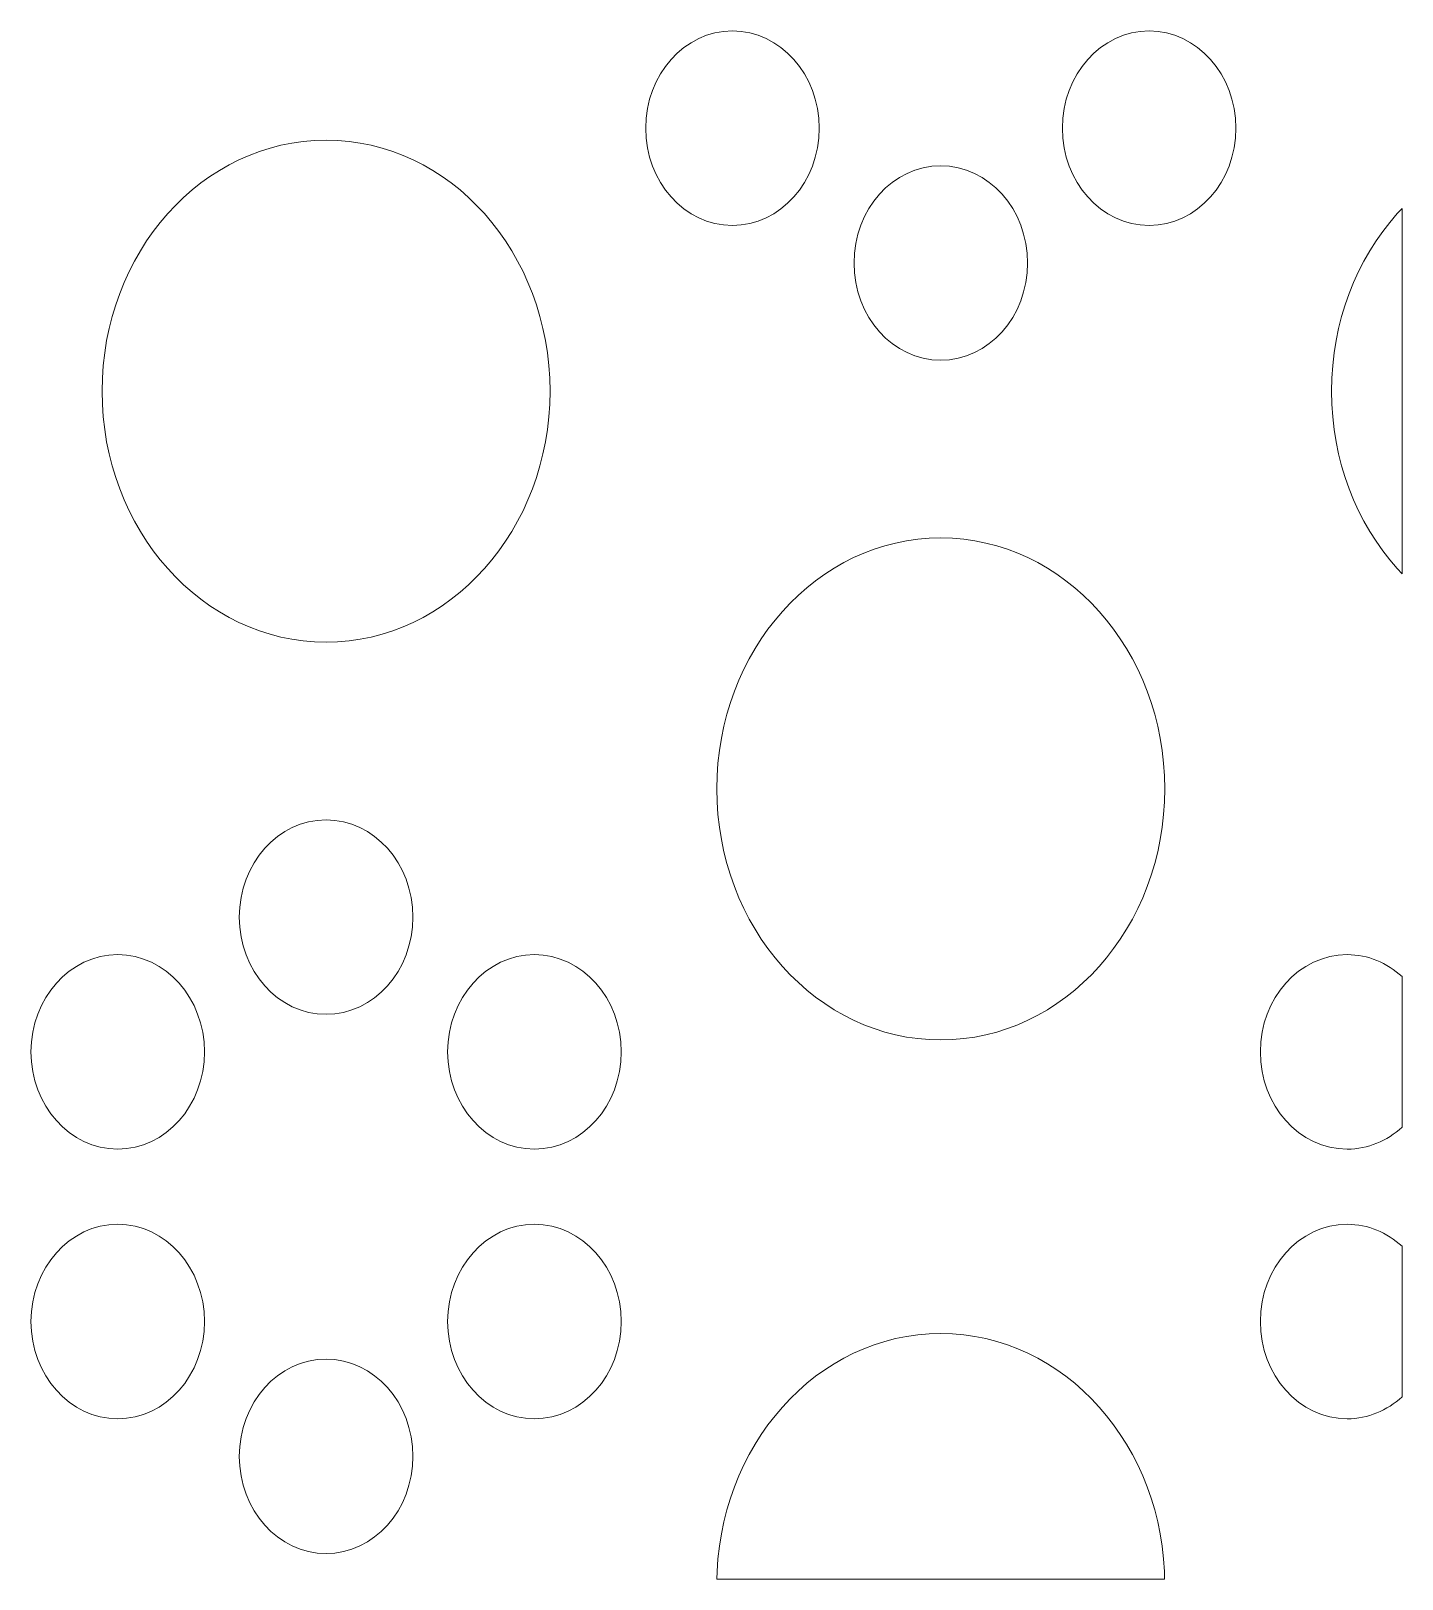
# Model space of a CAD drawing. Header units: millimetres. Extents: x -1200 to 1200, y -590 to 590.
# Drawn here: x 689 to 1200, y -590 to -13 of the extents above; entities that cross this region are included whole.
import ezdxf

# ---------------------------------------------------------------- set-up
doc = ezdxf.new("R2010")
doc.units = ezdxf.units.MM
doc.header["$MEASUREMENT"] = 0
doc.layers.add('Layer 1', color=7, linetype='Continuous')

msp = doc.modelspace()

# ---------------------------------------------------------------- linework, layer by layer
at = {"layer": 'Layer 1', "color": 250, "lineweight": 9}
for points, knots in [([(918.2542, -49.5683), (918.2542, -29.5603), (932.7232, -13.3452), (950.5628, -13.3452), (968.4068, -13.3452), (982.8758, -29.5603), (982.8758, -49.5683), (982.8758, -69.5668), (968.4068, -85.7819), (950.5628, -85.7819), (932.7232, -85.7819), (918.2542, -69.5668), (918.2542, -49.5683)], [0, 0, 0, 0, 0.25, 0.25, 0.25, 0.5, 0.5, 0.5, 0.75, 0.75, 0.75, 1, 1, 1, 1]), ([(1073.4508, -49.5683), (1073.4508, -29.5603), (1087.9155, -13.3452), (1105.7595, -13.3452), (1123.6035, -13.3452), (1138.0724, -29.5603), (1138.0724, -49.5683), (1138.0724, -69.5668), (1123.6035, -85.7819), (1105.7595, -85.7819), (1087.9155, -85.7819), (1073.4508, -69.5668), (1073.4508, -49.5683)], [0, 0, 0, 0, 0.25, 0.25, 0.25, 0.5, 0.5, 0.5, 0.75, 0.75, 0.75, 1, 1, 1, 1]), ([(715.795, -147.5223), (715.795, -147.5223), (715.9024, -142.7006), (715.9024, -142.7006), (715.9024, -142.7006), (716.2282, -137.9461), (716.2282, -137.9461), (716.2282, -137.9461), (716.7601, -133.2638), (716.7601, -133.2638), (716.7601, -133.2638), (717.4933, -128.6632), (717.4933, -128.6632), (717.4933, -128.6632), (718.424, -124.1443), (718.424, -124.1443), (718.424, -124.1443), (719.5432, -119.712), (719.5432, -119.712), (719.5432, -119.712), (720.8555, -115.3709), (720.8555, -115.3709), (720.8555, -115.3709), (722.3435, -111.1309), (722.3435, -111.1309), (722.3435, -111.1309), (724.016, -106.9918), (724.016, -106.9918), (724.016, -106.9918), (725.8601, -102.9633), (725.8601, -102.9633), (725.8601, -102.9633), (727.8627, -99.0453), (727.8627, -99.0453), (727.8627, -99.0453), (730.0411, -95.2523), (730.0411, -95.2523), (730.0411, -95.2523), (732.3655, -91.5843), (732.3655, -91.5843), (732.3655, -91.5843), (734.8442, -88.0509), (734.8442, -88.0509), (734.8442, -88.0509), (737.4687, -84.6522), (737.4687, -84.6522), (737.4687, -84.6522), (740.2304, -81.4024), (740.2304, -81.4024), (740.2304, -81.4024), (743.1294, -78.3017), (743.1294, -78.3017), (743.1294, -78.3017), (746.157, -75.3596), (746.157, -75.3596), (746.157, -75.3596), (749.3132, -72.5858), (749.3132, -72.5858), (749.3132, -72.5858), (752.5894, -69.9754), (752.5894, -69.9754), (752.5894, -69.9754), (755.9688, -67.5429), (755.9688, -67.5429), (755.9688, -67.5429), (759.4638, -65.2931), (759.4638, -65.2931), (759.4638, -65.2931), (763.0617, -63.2308), (763.0617, -63.2308), (763.0617, -63.2308), (766.7541, -61.3559), (766.7541, -61.3559), (766.7541, -61.3559), (770.5322, -59.683), (770.5322, -59.683), (770.5322, -59.683), (774.4088, -58.2119), (774.4088, -58.2119), (774.4088, -58.2119), (778.3584, -56.9572), (778.3584, -56.9572), (778.3584, -56.9572), (782.3895, -55.9092), (782.3895, -55.9092), (782.3895, -55.9092), (786.4977, -55.0872), (786.4977, -55.0872), (786.4977, -55.0872), (790.6703, -54.491), (790.6703, -54.491), (790.6703, -54.491), (794.9073, -54.1353), (794.9073, -54.1353), (794.9073, -54.1353), (799.2086, -54.0151), (799.2086, -54.0151), (799.2086, -54.0151), (803.5141, -54.1353), (803.5141, -54.1353), (803.5141, -54.1353), (807.7553, -54.491), (807.7553, -54.491), (807.7553, -54.491), (811.9279, -55.0872), (811.9279, -55.0872), (811.9279, -55.0872), (816.0361, -55.9092), (816.0361, -55.9092), (816.0361, -55.9092), (820.0673, -56.9572), (820.0673, -56.9572), (820.0673, -56.9572), (824.0211, -58.2119), (824.0211, -58.2119), (824.0211, -58.2119), (827.8936, -59.683), (827.8936, -59.683), (827.8936, -59.683), (831.6717, -61.3559), (831.6717, -61.3559), (831.6717, -61.3559), (835.3638, -63.2308), (835.3638, -63.2308), (835.3638, -63.2308), (838.9619, -65.2931), (838.9619, -65.2931), (838.9619, -65.2931), (842.4527, -67.5429), (842.4527, -67.5429), (842.4527, -67.5429), (845.8406, -69.9754), (845.8406, -69.9754), (845.8406, -69.9754), (849.1124, -72.5858), (849.1124, -72.5858), (849.1124, -72.5858), (852.2687, -75.3596), (852.2687, -75.3596), (852.2687, -75.3596), (855.2964, -78.3017), (855.2964, -78.3017), (855.2964, -78.3017), (858.1954, -81.4024), (858.1954, -81.4024), (858.1954, -81.4024), (860.9571, -84.657), (860.9571, -84.657), (860.9571, -84.657), (863.5857, -88.0509), (863.5857, -88.0509), (863.5857, -88.0509), (866.0644, -91.5843), (866.0644, -91.5843), (866.0644, -91.5843), (868.3846, -95.2523), (868.3846, -95.2523), (868.3846, -95.2523), (870.5587, -99.0453), (870.5587, -99.0453), (870.5587, -99.0453), (872.5698, -102.9633), (872.5698, -102.9633), (872.5698, -102.9633), (874.4098, -106.9918), (874.4098, -106.9918), (874.4098, -106.9918), (876.0736, -111.1309), (876.0736, -111.1309), (876.0736, -111.1309), (877.5702, -115.3709), (877.5702, -115.3709), (877.5702, -115.3709), (878.8824, -119.712), (878.8824, -119.712), (878.8824, -119.712), (880.0018, -124.1395), (880.0018, -124.1395), (880.0018, -124.1395), (880.9323, -128.6632), (880.9323, -128.6632), (880.9323, -128.6632), (881.6657, -133.2638), (881.6657, -133.2638), (881.6657, -133.2638), (882.1973, -137.9461), (882.1973, -137.9461), (882.1973, -137.9461), (882.5233, -142.7006), (882.5233, -142.7006), (882.5233, -142.7006), (882.6262, -147.5223), (882.6262, -147.5223), (882.6262, -147.5223), (882.5233, -152.344), (882.5233, -152.344), (882.5233, -152.344), (882.1973, -157.0985), (882.1973, -157.0985), (882.1973, -157.0985), (881.6657, -161.776), (881.6657, -161.776), (881.6657, -161.776), (880.9323, -166.3814), (880.9323, -166.3814), (880.9323, -166.3814), (880.0018, -170.9003), (880.0018, -170.9003), (880.0018, -170.9003), (878.8824, -175.3279), (878.8824, -175.3279), (878.8824, -175.3279), (877.5702, -179.6689), (877.5702, -179.6689), (877.5702, -179.6689), (876.0736, -183.9137), (876.0736, -183.9137), (876.0736, -183.9137), (874.4098, -188.048), (874.4098, -188.048), (874.4098, -188.048), (872.5698, -192.0765), (872.5698, -192.0765), (872.5698, -192.0765), (870.5587, -195.9945), (870.5587, -195.9945), (870.5587, -195.9945), (868.3846, -199.7875), (868.3846, -199.7875), (868.3846, -199.7875), (866.0644, -203.4555), (866.0644, -203.4555), (866.0644, -203.4555), (863.5857, -206.9937), (863.5857, -206.9937), (863.5857, -206.9937), (860.9571, -210.3877), (860.9571, -210.3877), (860.9571, -210.3877), (858.1954, -213.6374), (858.1954, -213.6374), (858.1954, -213.6374), (855.2964, -216.7429), (855.2964, -216.7429), (855.2964, -216.7429), (852.2687, -219.6801), (852.2687, -219.6801), (852.2687, -219.6801), (849.1124, -222.4588), (849.1124, -222.4588), (849.1124, -222.4588), (845.8406, -225.0692), (845.8406, -225.0692), (845.8406, -225.0692), (842.4527, -227.5017), (842.4527, -227.5017), (842.4527, -227.5017), (838.9662, -229.7515), (838.9662, -229.7515), (838.9662, -229.7515), (835.3638, -231.8138), (835.3638, -231.8138), (835.3638, -231.8138), (831.6717, -233.6887), (831.6717, -233.6887), (831.6717, -233.6887), (827.8936, -235.3616), (827.8936, -235.3616), (827.8936, -235.3616), (824.0211, -236.8279), (824.0211, -236.8279), (824.0211, -236.8279), (820.0673, -238.0874), (820.0673, -238.0874), (820.0673, -238.0874), (816.0361, -239.1306), (816.0361, -239.1306), (816.0361, -239.1306), (811.9279, -239.9479), (811.9279, -239.9479), (811.9279, -239.9479), (807.7553, -240.5439), (807.7553, -240.5439), (807.7553, -240.5439), (803.5141, -240.9093), (803.5141, -240.9093), (803.5141, -240.9093), (799.2086, -241.0295), (799.2086, -241.0295), (799.2086, -241.0295), (794.9073, -240.9093), (794.9073, -240.9093), (794.9073, -240.9093), (790.6703, -240.5439), (790.6703, -240.5439), (790.6703, -240.5439), (786.4977, -239.9479), (786.4977, -239.9479), (786.4977, -239.9479), (782.3895, -239.1306), (782.3895, -239.1306), (782.3895, -239.1306), (778.3584, -238.0874), (778.3584, -238.0874), (778.3584, -238.0874), (774.4088, -236.8279), (774.4088, -236.8279), (774.4088, -236.8279), (770.5322, -235.3616), (770.5322, -235.3616), (770.5322, -235.3616), (766.7541, -233.6887), (766.7541, -233.6887), (766.7541, -233.6887), (763.0617, -231.8138), (763.0617, -231.8138), (763.0617, -231.8138), (759.4638, -229.7515), (759.4638, -229.7515), (759.4638, -229.7515), (755.9688, -227.5017), (755.9688, -227.5017), (755.9688, -227.5017), (752.5894, -225.0692), (752.5894, -225.0692), (752.5894, -225.0692), (749.3132, -222.4588), (749.3132, -222.4588), (749.3132, -222.4588), (746.157, -219.6801), (746.157, -219.6801), (746.157, -219.6801), (743.1294, -216.7429), (743.1294, -216.7429), (743.1294, -216.7429), (740.2304, -213.6374), (740.2304, -213.6374), (740.2304, -213.6374), (737.4687, -210.3877), (737.4687, -210.3877), (737.4687, -210.3877), (734.8442, -206.9937), (734.8442, -206.9937), (734.8442, -206.9937), (732.3655, -203.4555), (732.3655, -203.4555), (732.3655, -203.4555), (730.0411, -199.7875), (730.0411, -199.7875), (730.0411, -199.7875), (727.8627, -195.9945), (727.8627, -195.9945), (727.8627, -195.9945), (725.8601, -192.0765), (725.8601, -192.0765), (725.8601, -192.0765), (724.016, -188.048), (724.016, -188.048), (724.016, -188.048), (722.3435, -183.9137), (722.3435, -183.9137), (722.3435, -183.9137), (720.8555, -179.6689), (720.8555, -179.6689), (720.8555, -179.6689), (719.5432, -175.3279), (719.5432, -175.3279), (719.5432, -175.3279), (718.424, -170.9003), (718.424, -170.9003), (718.424, -170.9003), (717.4933, -166.3766), (717.4933, -166.3766), (717.4933, -166.3766), (716.7601, -161.776), (716.7601, -161.776), (716.7601, -161.776), (716.2282, -157.0985), (716.2282, -157.0985), (716.2282, -157.0985), (715.9024, -152.344), (715.9024, -152.344), (715.9024, -152.344), (715.795, -147.5223), (715.795, -147.5223)], [0, 0, 0, 0, 0.0078125, 0.0078125, 0.0078125, 0.015625, 0.015625, 0.015625, 0.0234375, 0.0234375, 0.0234375, 0.03125, 0.03125, 0.03125, 0.0390625, 0.0390625, 0.0390625, 0.046875, 0.046875, 0.046875, 0.0546875, 0.0546875, 0.0546875, 0.0625, 0.0625, 0.0625, 0.0703125, 0.0703125, 0.0703125, 0.078125, 0.078125, 0.078125, 0.0859375, 0.0859375, 0.0859375, 0.09375, 0.09375, 0.09375, 0.1015625, 0.1015625, 0.1015625, 0.109375, 0.109375, 0.109375, 0.1171875, 0.1171875, 0.1171875, 0.125, 0.125, 0.125, 0.1328125, 0.1328125, 0.1328125, 0.140625, 0.140625, 0.140625, 0.1484375, 0.1484375, 0.1484375, 0.15625, 0.15625, 0.15625, 0.1640625, 0.1640625, 0.1640625, 0.171875, 0.171875, 0.171875, 0.1796875, 0.1796875, 0.1796875, 0.1875, 0.1875, 0.1875, 0.1953125, 0.1953125, 0.1953125, 0.203125, 0.203125, 0.203125, 0.2109375, 0.2109375, 0.2109375, 0.21875, 0.21875, 0.21875, 0.2265625, 0.2265625, 0.2265625, 0.234375, 0.234375, 0.234375, 0.2421875, 0.2421875, 0.2421875, 0.25, 0.25, 0.25, 0.2578125, 0.2578125, 0.2578125, 0.265625, 0.265625, 0.265625, 0.2734375, 0.2734375, 0.2734375, 0.28125, 0.28125, 0.28125, 0.2890625, 0.2890625, 0.2890625, 0.296875, 0.296875, 0.296875, 0.3046875, 0.3046875, 0.3046875, 0.3125, 0.3125, 0.3125, 0.3203125, 0.3203125, 0.3203125, 0.328125, 0.328125, 0.328125, 0.3359375, 0.3359375, 0.3359375, 0.34375, 0.34375, 0.34375, 0.3515625, 0.3515625, 0.3515625, 0.359375, 0.359375, 0.359375, 0.3671875, 0.3671875, 0.3671875, 0.375, 0.375, 0.375, 0.3828125, 0.3828125, 0.3828125, 0.390625, 0.390625, 0.390625, 0.3984375, 0.3984375, 0.3984375, 0.40625, 0.40625, 0.40625, 0.4140625, 0.4140625, 0.4140625, 0.421875, 0.421875, 0.421875, 0.4296875, 0.4296875, 0.4296875, 0.4375, 0.4375, 0.4375, 0.4453125, 0.4453125, 0.4453125, 0.453125, 0.453125, 0.453125, 0.4609375, 0.4609375, 0.4609375, 0.46875, 0.46875, 0.46875, 0.4765625, 0.4765625, 0.4765625, 0.484375, 0.484375, 0.484375, 0.4921875, 0.4921875, 0.4921875, 0.5, 0.5, 0.5, 0.5078125, 0.5078125, 0.5078125, 0.515625, 0.515625, 0.515625, 0.5234375, 0.5234375, 0.5234375, 0.53125, 0.53125, 0.53125, 0.5390625, 0.5390625, 0.5390625, 0.546875, 0.546875, 0.546875, 0.5546875, 0.5546875, 0.5546875, 0.5625, 0.5625, 0.5625, 0.5703125, 0.5703125, 0.5703125, 0.578125, 0.578125, 0.578125, 0.5859375, 0.5859375, 0.5859375, 0.59375, 0.59375, 0.59375, 0.6015625, 0.6015625, 0.6015625, 0.609375, 0.609375, 0.609375, 0.6171875, 0.6171875, 0.6171875, 0.625, 0.625, 0.625, 0.6328125, 0.6328125, 0.6328125, 0.640625, 0.640625, 0.640625, 0.6484375, 0.6484375, 0.6484375, 0.65625, 0.65625, 0.65625, 0.6640625, 0.6640625, 0.6640625, 0.671875, 0.671875, 0.671875, 0.6796875, 0.6796875, 0.6796875, 0.6875, 0.6875, 0.6875, 0.6953125, 0.6953125, 0.6953125, 0.703125, 0.703125, 0.703125, 0.7109375, 0.7109375, 0.7109375, 0.71875, 0.71875, 0.71875, 0.7265625, 0.7265625, 0.7265625, 0.734375, 0.734375, 0.734375, 0.7421875, 0.7421875, 0.7421875, 0.75, 0.75, 0.75, 0.7578125, 0.7578125, 0.7578125, 0.765625, 0.765625, 0.765625, 0.7734375, 0.7734375, 0.7734375, 0.78125, 0.78125, 0.78125, 0.7890625, 0.7890625, 0.7890625, 0.796875, 0.796875, 0.796875, 0.8046875, 0.8046875, 0.8046875, 0.8125, 0.8125, 0.8125, 0.8203125, 0.8203125, 0.8203125, 0.828125, 0.828125, 0.828125, 0.8359375, 0.8359375, 0.8359375, 0.84375, 0.84375, 0.84375, 0.8515625, 0.8515625, 0.8515625, 0.859375, 0.859375, 0.859375, 0.8671875, 0.8671875, 0.8671875, 0.875, 0.875, 0.875, 0.8828125, 0.8828125, 0.8828125, 0.890625, 0.890625, 0.890625, 0.8984375, 0.8984375, 0.8984375, 0.90625, 0.90625, 0.90625, 0.9140625, 0.9140625, 0.9140625, 0.921875, 0.921875, 0.921875, 0.9296875, 0.9296875, 0.9296875, 0.9375, 0.9375, 0.9375, 0.9453125, 0.9453125, 0.9453125, 0.953125, 0.953125, 0.953125, 0.9609375, 0.9609375, 0.9609375, 0.96875, 0.96875, 0.96875, 0.9765625, 0.9765625, 0.9765625, 0.984375, 0.984375, 0.984375, 0.9921875, 0.9921875, 0.9921875, 1, 1, 1, 1]), ([(995.8483, -99.7856), (995.8483, -79.7824), (1010.3215, -63.5625), (1028.1611, -63.5625), (1046.0051, -63.5625), (1060.4741, -79.7824), (1060.4741, -99.7856), (1060.4741, -119.7889), (1046.0051, -136.0088), (1028.1611, -136.0088), (1010.3215, -136.0088), (995.8483, -119.7889), (995.8483, -99.7856)], [0, 0, 0, 0, 0.25, 0.25, 0.25, 0.5, 0.5, 0.5, 0.75, 0.75, 0.75, 1, 1, 1, 1]), ([(1199.95, -215.5857), (1199.95, -215.5857), (1198.1313, -213.6374), (1198.1313, -213.6374), (1198.1313, -213.6374), (1195.3653, -210.3877), (1195.3653, -210.3877), (1195.3653, -210.3877), (1192.7408, -206.9937), (1192.7408, -206.9937), (1192.7408, -206.9937), (1190.2665, -203.4555), (1190.2665, -203.4555), (1190.2665, -203.4555), (1187.9421, -199.7875), (1187.9421, -199.7875), (1187.9421, -199.7875), (1185.7679, -195.9945), (1185.7679, -195.9945), (1185.7679, -195.9945), (1183.7566, -192.0765), (1183.7566, -192.0765), (1183.7566, -192.0765), (1181.917, -188.048), (1181.917, -188.048), (1181.917, -188.048), (1180.2488, -183.9137), (1180.2488, -183.9137), (1180.2488, -183.9137), (1178.7565, -179.6689), (1178.7565, -179.6689), (1178.7565, -179.6689), (1177.4442, -175.3279), (1177.4442, -175.3279), (1177.4442, -175.3279), (1176.3249, -170.9003), (1176.3249, -170.9003), (1176.3249, -170.9003), (1175.39, -166.3766), (1175.39, -166.3766), (1175.39, -166.3766), (1174.6525, -161.776), (1174.6525, -161.776), (1174.6525, -161.776), (1174.1293, -157.0985), (1174.1293, -157.0985), (1174.1293, -157.0985), (1173.8033, -152.344), (1173.8033, -152.344), (1173.8033, -152.344), (1173.6961, -147.5223), (1173.6961, -147.5223), (1173.6961, -147.5223), (1173.8033, -142.7006), (1173.8033, -142.7006), (1173.8033, -142.7006), (1174.1293, -137.9461), (1174.1293, -137.9461), (1174.1293, -137.9461), (1174.6525, -133.2638), (1174.6525, -133.2638), (1174.6525, -133.2638), (1175.39, -128.6632), (1175.39, -128.6632), (1175.39, -128.6632), (1176.3249, -124.1443), (1176.3249, -124.1443), (1176.3249, -124.1443), (1177.4442, -119.712), (1177.4442, -119.712), (1177.4442, -119.712), (1178.7565, -115.3709), (1178.7565, -115.3709), (1178.7565, -115.3709), (1180.2488, -111.1309), (1180.2488, -111.1309), (1180.2488, -111.1309), (1181.917, -106.9918), (1181.917, -106.9918), (1181.917, -106.9918), (1183.7566, -102.9633), (1183.7566, -102.9633), (1183.7566, -102.9633), (1185.7679, -99.0453), (1185.7679, -99.0453), (1185.7679, -99.0453), (1187.9421, -95.2523), (1187.9421, -95.2523), (1187.9421, -95.2523), (1190.2665, -91.5843), (1190.2665, -91.5843), (1190.2665, -91.5843), (1192.7408, -88.0509), (1192.7408, -88.0509), (1192.7408, -88.0509), (1195.3653, -84.6522), (1195.3653, -84.6522), (1195.3653, -84.6522), (1198.1313, -81.4024), (1198.1313, -81.4024), (1198.1313, -81.4024), (1199.95, -79.4571), (1199.95, -79.4571), (1199.95, -79.4571), (1199.95, -215.5857), (1199.95, -215.5857)], [0, 0, 0, 0, 0.02857143, 0.02857143, 0.02857143, 0.05714286, 0.05714286, 0.05714286, 0.08571429, 0.08571429, 0.08571429, 0.11428571, 0.11428571, 0.11428571, 0.14285714, 0.14285714, 0.14285714, 0.17142857, 0.17142857, 0.17142857, 0.2, 0.2, 0.2, 0.22857143, 0.22857143, 0.22857143, 0.25714286, 0.25714286, 0.25714286, 0.28571429, 0.28571429, 0.28571429, 0.31428571, 0.31428571, 0.31428571, 0.34285714, 0.34285714, 0.34285714, 0.37142857, 0.37142857, 0.37142857, 0.4, 0.4, 0.4, 0.42857143, 0.42857143, 0.42857143, 0.45714286, 0.45714286, 0.45714286, 0.48571429, 0.48571429, 0.48571429, 0.51428571, 0.51428571, 0.51428571, 0.54285714, 0.54285714, 0.54285714, 0.57142857, 0.57142857, 0.57142857, 0.6, 0.6, 0.6, 0.62857143, 0.62857143, 0.62857143, 0.65714286, 0.65714286, 0.65714286, 0.68571429, 0.68571429, 0.68571429, 0.71428571, 0.71428571, 0.71428571, 0.74285714, 0.74285714, 0.74285714, 0.77142857, 0.77142857, 0.77142857, 0.8, 0.8, 0.8, 0.82857143, 0.82857143, 0.82857143, 0.85714286, 0.85714286, 0.85714286, 0.88571429, 0.88571429, 0.88571429, 0.91428571, 0.91428571, 0.91428571, 0.94285714, 0.94285714, 0.94285714, 0.97142857, 0.97142857, 0.97142857, 1, 1, 1, 1]), ([(944.7434, -295.6983), (944.7434, -295.6983), (944.8549, -290.8766), (944.8549, -290.8766), (944.8549, -290.8766), (945.1766, -286.1222), (945.1766, -286.1222), (945.1766, -286.1222), (945.7084, -281.4446), (945.7084, -281.4446), (945.7084, -281.4446), (946.4417, -276.844), (946.4417, -276.844), (946.4417, -276.844), (947.3723, -272.3204), (947.3723, -272.3204), (947.3723, -272.3204), (948.4958, -267.8928), (948.4958, -267.8928), (948.4958, -267.8928), (949.8038, -263.5518), (949.8038, -263.5518), (949.8038, -263.5518), (951.3004, -259.3117), (951.3004, -259.3117), (951.3004, -259.3117), (952.9643, -255.1726), (952.9643, -255.1726), (952.9643, -255.1726), (954.8084, -251.1441), (954.8084, -251.1441), (954.8084, -251.1441), (956.8196, -247.2261), (956.8196, -247.2261), (956.8196, -247.2261), (958.9852, -243.4331), (958.9852, -243.4331), (958.9852, -243.4331), (961.3181, -239.7651), (961.3181, -239.7651), (961.3181, -239.7651), (963.7925, -236.227), (963.7925, -236.227), (963.7925, -236.227), (966.4169, -232.833), (966.4169, -232.833), (966.4169, -232.833), (969.1829, -229.5832), (969.1829, -229.5832), (969.1829, -229.5832), (972.082, -226.4825), (972.082, -226.4825), (972.082, -226.4825), (975.1095, -223.5405), (975.1095, -223.5405), (975.1095, -223.5405), (978.2659, -220.7667), (978.2659, -220.7667), (978.2659, -220.7667), (981.5336, -218.1515), (981.5336, -218.1515), (981.5336, -218.1515), (984.9215, -215.719), (984.9215, -215.719), (984.9215, -215.719), (988.4164, -213.4691), (988.4164, -213.4691), (988.4164, -213.4691), (992.0101, -211.4068), (992.0101, -211.4068), (992.0101, -211.4068), (995.6982, -209.532), (995.6982, -209.532), (995.6982, -209.532), (999.4847, -207.859), (999.4847, -207.859), (999.4847, -207.859), (1003.3571, -206.3928), (1003.3571, -206.3928), (1003.3571, -206.3928), (1007.3068, -205.1333), (1007.3068, -205.1333), (1007.3068, -205.1333), (1011.3421, -204.09), (1011.3421, -204.09), (1011.3421, -204.09), (1015.4461, -203.2728), (1015.4461, -203.2728), (1015.4461, -203.2728), (1019.6188, -202.6767), (1019.6188, -202.6767), (1019.6188, -202.6767), (1023.8598, -202.3113), (1023.8598, -202.3113), (1023.8598, -202.3113), (1028.1611, -202.1912), (1028.1611, -202.1912), (1028.1611, -202.1912), (1032.4667, -202.3113), (1032.4667, -202.3113), (1032.4667, -202.3113), (1036.708, -202.6767), (1036.708, -202.6767), (1036.708, -202.6767), (1040.8805, -203.2728), (1040.8805, -203.2728), (1040.8805, -203.2728), (1044.9844, -204.09), (1044.9844, -204.09), (1044.9844, -204.09), (1049.0112, -205.1333), (1049.0112, -205.1333), (1049.0112, -205.1333), (1052.9694, -206.3928), (1052.9694, -206.3928), (1052.9694, -206.3928), (1056.8376, -207.859), (1056.8376, -207.859), (1056.8376, -207.859), (1060.6242, -209.532), (1060.6242, -209.532), (1060.6242, -209.532), (1064.3165, -211.4068), (1064.3165, -211.4068), (1064.3165, -211.4068), (1067.9102, -213.4691), (1067.9102, -213.4691), (1067.9102, -213.4691), (1071.4009, -215.719), (1071.4009, -215.719), (1071.4009, -215.719), (1074.7931, -218.1515), (1074.7931, -218.1515), (1074.7931, -218.1515), (1078.0608, -220.7667), (1078.0608, -220.7667), (1078.0608, -220.7667), (1081.2171, -223.5405), (1081.2171, -223.5405), (1081.2171, -223.5405), (1084.2446, -226.4825), (1084.2446, -226.4825), (1084.2446, -226.4825), (1087.1437, -229.5832), (1087.1437, -229.5832), (1087.1437, -229.5832), (1089.9096, -232.833), (1089.9096, -232.833), (1089.9096, -232.833), (1092.5341, -236.227), (1092.5341, -236.227), (1092.5341, -236.227), (1095.0085, -239.7651), (1095.0085, -239.7651), (1095.0085, -239.7651), (1097.3414, -243.4331), (1097.3414, -243.4331), (1097.3414, -243.4331), (1099.507, -247.2261), (1099.507, -247.2261), (1099.507, -247.2261), (1101.514, -251.1441), (1101.514, -251.1441), (1101.514, -251.1441), (1103.3581, -255.1726), (1103.3581, -255.1726), (1103.3581, -255.1726), (1105.0262, -259.3117), (1105.0262, -259.3117), (1105.0262, -259.3117), (1106.5229, -263.5518), (1106.5229, -263.5518), (1106.5229, -263.5518), (1107.8309, -267.8928), (1107.8309, -267.8928), (1107.8309, -267.8928), (1108.9543, -272.3204), (1108.9543, -272.3204), (1108.9543, -272.3204), (1109.8849, -276.844), (1109.8849, -276.844), (1109.8849, -276.844), (1110.6182, -281.4446), (1110.6182, -281.4446), (1110.6182, -281.4446), (1111.1457, -286.1222), (1111.1457, -286.1222), (1111.1457, -286.1222), (1111.4717, -290.8766), (1111.4717, -290.8766), (1111.4717, -290.8766), (1111.5789, -295.6983), (1111.5789, -295.6983), (1111.5789, -295.6983), (1111.4717, -300.5201), (1111.4717, -300.5201), (1111.4717, -300.5201), (1111.1457, -305.2745), (1111.1457, -305.2745), (1111.1457, -305.2745), (1110.6182, -309.9568), (1110.6182, -309.9568), (1110.6182, -309.9568), (1109.8849, -314.5574), (1109.8849, -314.5574), (1109.8849, -314.5574), (1108.9543, -319.0763), (1108.9543, -319.0763), (1108.9543, -319.0763), (1107.8309, -323.5086), (1107.8309, -323.5086), (1107.8309, -323.5086), (1106.5229, -327.8497), (1106.5229, -327.8497), (1106.5229, -327.8497), (1105.0262, -332.0898), (1105.0262, -332.0898), (1105.0262, -332.0898), (1103.3581, -336.2288), (1103.3581, -336.2288), (1103.3581, -336.2288), (1101.514, -340.2574), (1101.514, -340.2574), (1101.514, -340.2574), (1099.507, -344.1753), (1099.507, -344.1753), (1099.507, -344.1753), (1097.3414, -347.9731), (1097.3414, -347.9731), (1097.3414, -347.9731), (1095.0085, -351.6363), (1095.0085, -351.6363), (1095.0085, -351.6363), (1092.5341, -355.1745), (1092.5341, -355.1745), (1092.5341, -355.1745), (1089.9096, -358.5684), (1089.9096, -358.5684), (1089.9096, -358.5684), (1087.1437, -361.8182), (1087.1437, -361.8182), (1087.1437, -361.8182), (1084.2446, -364.9189), (1084.2446, -364.9189), (1084.2446, -364.9189), (1081.2171, -367.861), (1081.2171, -367.861), (1081.2171, -367.861), (1078.0608, -370.6348), (1078.0608, -370.6348), (1078.0608, -370.6348), (1074.7931, -373.2452), (1074.7931, -373.2452), (1074.7931, -373.2452), (1071.4009, -375.6777), (1071.4009, -375.6777), (1071.4009, -375.6777), (1067.9102, -377.9275), (1067.9102, -377.9275), (1067.9102, -377.9275), (1064.3165, -379.9898), (1064.3165, -379.9898), (1064.3165, -379.9898), (1060.6242, -381.8647), (1060.6242, -381.8647), (1060.6242, -381.8647), (1056.8376, -383.5425), (1056.8376, -383.5425), (1056.8376, -383.5425), (1052.9694, -385.0039), (1052.9694, -385.0039), (1052.9694, -385.0039), (1049.0198, -386.2634), (1049.0198, -386.2634), (1049.0198, -386.2634), (1044.9844, -387.3114), (1044.9844, -387.3114), (1044.9844, -387.3114), (1040.8805, -388.1334), (1040.8805, -388.1334), (1040.8805, -388.1334), (1036.708, -388.7296), (1036.708, -388.7296), (1036.708, -388.7296), (1032.4667, -389.0853), (1032.4667, -389.0853), (1032.4667, -389.0853), (1028.1611, -389.2055), (1028.1611, -389.2055), (1028.1611, -389.2055), (1023.8598, -389.0853), (1023.8598, -389.0853), (1023.8598, -389.0853), (1019.6188, -388.7296), (1019.6188, -388.7296), (1019.6188, -388.7296), (1015.4461, -388.1334), (1015.4461, -388.1334), (1015.4461, -388.1334), (1011.3421, -387.3114), (1011.3421, -387.3114), (1011.3421, -387.3114), (1007.3068, -386.2634), (1007.3068, -386.2634), (1007.3068, -386.2634), (1003.3571, -385.0039), (1003.3571, -385.0039), (1003.3571, -385.0039), (999.4847, -383.5377), (999.4847, -383.5377), (999.4847, -383.5377), (995.6982, -381.8647), (995.6982, -381.8647), (995.6982, -381.8647), (992.0101, -379.9898), (992.0101, -379.9898), (992.0101, -379.9898), (988.4164, -377.9275), (988.4164, -377.9275), (988.4164, -377.9275), (984.9215, -375.6777), (984.9215, -375.6777), (984.9215, -375.6777), (981.5336, -373.2452), (981.5336, -373.2452), (981.5336, -373.2452), (978.2659, -370.6348), (978.2659, -370.6348), (978.2659, -370.6348), (975.1095, -367.861), (975.1095, -367.861), (975.1095, -367.861), (972.082, -364.9189), (972.082, -364.9189), (972.082, -364.9189), (969.1829, -361.8182), (969.1829, -361.8182), (969.1829, -361.8182), (966.4169, -358.5684), (966.4169, -358.5684), (966.4169, -358.5684), (963.7925, -355.1745), (963.7925, -355.1745), (963.7925, -355.1745), (961.3181, -351.6363), (961.3181, -351.6363), (961.3181, -351.6363), (958.9852, -347.9731), (958.9852, -347.9731), (958.9852, -347.9731), (956.8196, -344.1753), (956.8196, -344.1753), (956.8196, -344.1753), (954.8084, -340.2574), (954.8084, -340.2574), (954.8084, -340.2574), (952.9643, -336.2288), (952.9643, -336.2288), (952.9643, -336.2288), (951.3004, -332.0898), (951.3004, -332.0898), (951.3004, -332.0898), (949.8038, -327.8497), (949.8038, -327.8497), (949.8038, -327.8497), (948.4958, -323.5086), (948.4958, -323.5086), (948.4958, -323.5086), (947.3723, -319.0763), (947.3723, -319.0763), (947.3723, -319.0763), (946.4417, -314.5526), (946.4417, -314.5526), (946.4417, -314.5526), (945.7084, -309.9568), (945.7084, -309.9568), (945.7084, -309.9568), (945.1766, -305.2745), (945.1766, -305.2745), (945.1766, -305.2745), (944.8549, -300.5201), (944.8549, -300.5201), (944.8549, -300.5201), (944.7434, -295.6983), (944.7434, -295.6983)], [0, 0, 0, 0, 0.0078125, 0.0078125, 0.0078125, 0.015625, 0.015625, 0.015625, 0.0234375, 0.0234375, 0.0234375, 0.03125, 0.03125, 0.03125, 0.0390625, 0.0390625, 0.0390625, 0.046875, 0.046875, 0.046875, 0.0546875, 0.0546875, 0.0546875, 0.0625, 0.0625, 0.0625, 0.0703125, 0.0703125, 0.0703125, 0.078125, 0.078125, 0.078125, 0.0859375, 0.0859375, 0.0859375, 0.09375, 0.09375, 0.09375, 0.1015625, 0.1015625, 0.1015625, 0.109375, 0.109375, 0.109375, 0.1171875, 0.1171875, 0.1171875, 0.125, 0.125, 0.125, 0.1328125, 0.1328125, 0.1328125, 0.140625, 0.140625, 0.140625, 0.1484375, 0.1484375, 0.1484375, 0.15625, 0.15625, 0.15625, 0.1640625, 0.1640625, 0.1640625, 0.171875, 0.171875, 0.171875, 0.1796875, 0.1796875, 0.1796875, 0.1875, 0.1875, 0.1875, 0.1953125, 0.1953125, 0.1953125, 0.203125, 0.203125, 0.203125, 0.2109375, 0.2109375, 0.2109375, 0.21875, 0.21875, 0.21875, 0.2265625, 0.2265625, 0.2265625, 0.234375, 0.234375, 0.234375, 0.2421875, 0.2421875, 0.2421875, 0.25, 0.25, 0.25, 0.2578125, 0.2578125, 0.2578125, 0.265625, 0.265625, 0.265625, 0.2734375, 0.2734375, 0.2734375, 0.28125, 0.28125, 0.28125, 0.2890625, 0.2890625, 0.2890625, 0.296875, 0.296875, 0.296875, 0.3046875, 0.3046875, 0.3046875, 0.3125, 0.3125, 0.3125, 0.3203125, 0.3203125, 0.3203125, 0.328125, 0.328125, 0.328125, 0.3359375, 0.3359375, 0.3359375, 0.34375, 0.34375, 0.34375, 0.3515625, 0.3515625, 0.3515625, 0.359375, 0.359375, 0.359375, 0.3671875, 0.3671875, 0.3671875, 0.375, 0.375, 0.375, 0.3828125, 0.3828125, 0.3828125, 0.390625, 0.390625, 0.390625, 0.3984375, 0.3984375, 0.3984375, 0.40625, 0.40625, 0.40625, 0.4140625, 0.4140625, 0.4140625, 0.421875, 0.421875, 0.421875, 0.4296875, 0.4296875, 0.4296875, 0.4375, 0.4375, 0.4375, 0.4453125, 0.4453125, 0.4453125, 0.453125, 0.453125, 0.453125, 0.4609375, 0.4609375, 0.4609375, 0.46875, 0.46875, 0.46875, 0.4765625, 0.4765625, 0.4765625, 0.484375, 0.484375, 0.484375, 0.4921875, 0.4921875, 0.4921875, 0.5, 0.5, 0.5, 0.5078125, 0.5078125, 0.5078125, 0.515625, 0.515625, 0.515625, 0.5234375, 0.5234375, 0.5234375, 0.53125, 0.53125, 0.53125, 0.5390625, 0.5390625, 0.5390625, 0.546875, 0.546875, 0.546875, 0.5546875, 0.5546875, 0.5546875, 0.5625, 0.5625, 0.5625, 0.5703125, 0.5703125, 0.5703125, 0.578125, 0.578125, 0.578125, 0.5859375, 0.5859375, 0.5859375, 0.59375, 0.59375, 0.59375, 0.6015625, 0.6015625, 0.6015625, 0.609375, 0.609375, 0.609375, 0.6171875, 0.6171875, 0.6171875, 0.625, 0.625, 0.625, 0.6328125, 0.6328125, 0.6328125, 0.640625, 0.640625, 0.640625, 0.6484375, 0.6484375, 0.6484375, 0.65625, 0.65625, 0.65625, 0.6640625, 0.6640625, 0.6640625, 0.671875, 0.671875, 0.671875, 0.6796875, 0.6796875, 0.6796875, 0.6875, 0.6875, 0.6875, 0.6953125, 0.6953125, 0.6953125, 0.703125, 0.703125, 0.703125, 0.7109375, 0.7109375, 0.7109375, 0.71875, 0.71875, 0.71875, 0.7265625, 0.7265625, 0.7265625, 0.734375, 0.734375, 0.734375, 0.7421875, 0.7421875, 0.7421875, 0.75, 0.75, 0.75, 0.7578125, 0.7578125, 0.7578125, 0.765625, 0.765625, 0.765625, 0.7734375, 0.7734375, 0.7734375, 0.78125, 0.78125, 0.78125, 0.7890625, 0.7890625, 0.7890625, 0.796875, 0.796875, 0.796875, 0.8046875, 0.8046875, 0.8046875, 0.8125, 0.8125, 0.8125, 0.8203125, 0.8203125, 0.8203125, 0.828125, 0.828125, 0.828125, 0.8359375, 0.8359375, 0.8359375, 0.84375, 0.84375, 0.84375, 0.8515625, 0.8515625, 0.8515625, 0.859375, 0.859375, 0.859375, 0.8671875, 0.8671875, 0.8671875, 0.875, 0.875, 0.875, 0.8828125, 0.8828125, 0.8828125, 0.890625, 0.890625, 0.890625, 0.8984375, 0.8984375, 0.8984375, 0.90625, 0.90625, 0.90625, 0.9140625, 0.9140625, 0.9140625, 0.921875, 0.921875, 0.921875, 0.9296875, 0.9296875, 0.9296875, 0.9375, 0.9375, 0.9375, 0.9453125, 0.9453125, 0.9453125, 0.953125, 0.953125, 0.953125, 0.9609375, 0.9609375, 0.9609375, 0.96875, 0.96875, 0.96875, 0.9765625, 0.9765625, 0.9765625, 0.984375, 0.984375, 0.984375, 0.9921875, 0.9921875, 0.9921875, 1, 1, 1, 1]), ([(766.9041, -343.435), (766.9041, -323.4317), (781.3689, -307.2119), (799.2086, -307.2119), (817.0568, -307.2119), (831.53, -323.4317), (831.53, -343.435), (831.53, -363.4383), (817.0568, -379.6581), (799.2086, -379.6581), (781.3689, -379.6581), (766.9041, -363.4383), (766.9041, -343.435)], [0, 0, 0, 0, 0.25, 0.25, 0.25, 0.5, 0.5, 0.5, 0.75, 0.75, 0.75, 1, 1, 1, 1]), ([(689.3015, -393.6619), (689.3015, -373.6538), (703.7748, -357.4387), (721.6146, -357.4387), (739.4585, -357.4387), (753.9275, -373.6538), (753.9275, -393.6619), (753.9275, -413.6603), (739.4585, -429.8754), (721.6146, -429.8754), (703.7748, -429.8754), (689.3015, -413.6603), (689.3015, -393.6619)], [0, 0, 0, 0, 0.25, 0.25, 0.25, 0.5, 0.5, 0.5, 0.75, 0.75, 0.75, 1, 1, 1, 1]), ([(844.4982, -393.6619), (844.4982, -373.6538), (858.9672, -357.4387), (876.8111, -357.4387), (894.6551, -357.4387), (909.1199, -373.6538), (909.1199, -393.6619), (909.1199, -413.6603), (894.6551, -429.8754), (876.8111, -429.8754), (858.9672, -429.8754), (844.4982, -413.6603), (844.4982, -393.6619)], [0, 0, 0, 0, 0.25, 0.25, 0.25, 0.5, 0.5, 0.5, 0.75, 0.75, 0.75, 1, 1, 1, 1]), ([(1147.1981, -393.6619), (1147.1981, -373.6538), (1161.6716, -357.4387), (1179.5112, -357.4387), (1187.2662, -357.4387), (1194.3815, -360.5012), (1199.95, -365.6046), (1199.95, -365.6046), (1199.95, -421.7103), (1199.95, -421.7103), (1194.3815, -426.8129), (1187.2662, -429.8754), (1179.5112, -429.8754), (1161.6716, -429.8754), (1147.1981, -413.6603), (1147.1981, -393.6619)], [0, 0, 0, 0, 0.2, 0.2, 0.2, 0.4, 0.4, 0.4, 0.6, 0.6, 0.6, 0.8, 0.8, 0.8, 1, 1, 1, 1]), ([(689.3015, -494.1012), (689.3015, -474.1028), (703.7748, -457.878), (721.6146, -457.878), (739.4585, -457.878), (753.9275, -474.1028), (753.9275, -494.1012), (753.9275, -514.0997), (739.4585, -530.3244), (721.6146, -530.3244), (703.7748, -530.3244), (689.3015, -514.0997), (689.3015, -494.1012)], [0, 0, 0, 0, 0.25, 0.25, 0.25, 0.5, 0.5, 0.5, 0.75, 0.75, 0.75, 1, 1, 1, 1]), ([(844.4982, -494.1012), (844.4982, -474.1028), (858.9672, -457.878), (876.8111, -457.878), (894.6551, -457.878), (909.1199, -474.1028), (909.1199, -494.1012), (909.1199, -514.0997), (894.6551, -530.3244), (876.8111, -530.3244), (858.9672, -530.3244), (844.4982, -514.0997), (844.4982, -494.1012)], [0, 0, 0, 0, 0.25, 0.25, 0.25, 0.5, 0.5, 0.5, 0.75, 0.75, 0.75, 1, 1, 1, 1]), ([(1147.1981, -494.1012), (1147.1981, -474.1028), (1161.6716, -457.878), (1179.5112, -457.878), (1187.2662, -457.878), (1194.3815, -460.9423), (1199.95, -466.047), (1199.95, -466.047), (1199.95, -522.1554), (1199.95, -522.1554), (1194.3815, -527.2601), (1187.2662, -530.3244), (1179.5112, -530.3244), (1161.6716, -530.3244), (1147.1981, -514.0997), (1147.1981, -494.1012)], [0, 0, 0, 0, 0.2, 0.2, 0.2, 0.4, 0.4, 0.4, 0.6, 0.6, 0.6, 0.8, 0.8, 0.8, 1, 1, 1, 1]), ([(1111.5359, -590.0265), (1111.5359, -590.0265), (944.7907, -590.0265), (944.7907, -590.0265), (944.7907, -590.0265), (944.8549, -587.243), (944.8549, -587.243), (944.8549, -587.243), (945.1766, -582.4838), (945.1766, -582.4838), (945.1766, -582.4838), (945.7084, -577.8063), (945.7084, -577.8063), (945.7084, -577.8063), (946.4417, -573.2008), (946.4417, -573.2008), (946.4417, -573.2008), (947.3723, -568.682), (947.3723, -568.682), (947.3723, -568.682), (948.4958, -564.2448), (948.4958, -564.2448), (948.4958, -564.2448), (949.8038, -559.9086), (949.8038, -559.9086), (949.8038, -559.9086), (951.3004, -555.6686), (951.3004, -555.6686), (951.3004, -555.6686), (952.9643, -551.5342), (952.9643, -551.5342), (952.9643, -551.5342), (954.8084, -547.5009), (954.8084, -547.5009), (954.8084, -547.5009), (956.8196, -543.583), (956.8196, -543.583), (956.8196, -543.583), (958.9852, -539.79), (958.9852, -539.79), (958.9852, -539.79), (961.3181, -536.122), (961.3181, -536.122), (961.3181, -536.122), (963.7925, -532.5886), (963.7925, -532.5886), (963.7925, -532.5886), (966.4169, -529.1898), (966.4169, -529.1898), (966.4169, -529.1898), (969.1829, -525.9401), (969.1829, -525.9401), (969.1829, -525.9401), (972.082, -522.8442), (972.082, -522.8442), (972.082, -522.8442), (975.1095, -519.9021), (975.1095, -519.9021), (975.1095, -519.9021), (978.2659, -517.1186), (978.2659, -517.1186), (978.2659, -517.1186), (981.5336, -514.5131), (981.5336, -514.5131), (981.5336, -514.5131), (984.9215, -512.0758), (984.9215, -512.0758), (984.9215, -512.0758), (988.4164, -509.826), (988.4164, -509.826), (988.4164, -509.826), (992.0101, -507.7636), (992.0101, -507.7636), (992.0101, -507.7636), (995.6982, -505.8887), (995.6982, -505.8887), (995.6982, -505.8887), (999.4847, -504.2206), (999.4847, -504.2206), (999.4847, -504.2206), (1003.3571, -502.7496), (1003.3571, -502.7496), (1003.3571, -502.7496), (1007.3068, -501.49), (1007.3068, -501.49), (1007.3068, -501.49), (1011.3421, -500.4517), (1011.3421, -500.4517), (1011.3421, -500.4517), (1015.4461, -499.6296), (1015.4461, -499.6296), (1015.4461, -499.6296), (1019.6188, -499.0335), (1019.6188, -499.0335), (1019.6188, -499.0335), (1023.8598, -498.6682), (1023.8598, -498.6682), (1023.8598, -498.6682), (1028.1611, -498.548), (1028.1611, -498.548), (1028.1611, -498.548), (1032.4667, -498.6682), (1032.4667, -498.6682), (1032.4667, -498.6682), (1036.708, -499.0335), (1036.708, -499.0335), (1036.708, -499.0335), (1040.8805, -499.6296), (1040.8805, -499.6296), (1040.8805, -499.6296), (1044.9844, -500.4517), (1044.9844, -500.4517), (1044.9844, -500.4517), (1049.0112, -501.49), (1049.0112, -501.49), (1049.0112, -501.49), (1052.9694, -502.7496), (1052.9694, -502.7496), (1052.9694, -502.7496), (1056.8376, -504.2206), (1056.8376, -504.2206), (1056.8376, -504.2206), (1060.6242, -505.8887), (1060.6242, -505.8887), (1060.6242, -505.8887), (1064.3165, -507.7636), (1064.3165, -507.7636), (1064.3165, -507.7636), (1067.9102, -509.826), (1067.9102, -509.826), (1067.9102, -509.826), (1071.4009, -512.0758), (1071.4009, -512.0758), (1071.4009, -512.0758), (1074.7931, -514.5131), (1074.7931, -514.5131), (1074.7931, -514.5131), (1078.0608, -517.1186), (1078.0608, -517.1186), (1078.0608, -517.1186), (1081.2171, -519.9021), (1081.2171, -519.9021), (1081.2171, -519.9021), (1084.2446, -522.8442), (1084.2446, -522.8442), (1084.2446, -522.8442), (1087.1437, -525.9401), (1087.1437, -525.9401), (1087.1437, -525.9401), (1089.9096, -529.1898), (1089.9096, -529.1898), (1089.9096, -529.1898), (1092.5341, -532.5886), (1092.5341, -532.5886), (1092.5341, -532.5886), (1095.0085, -536.122), (1095.0085, -536.122), (1095.0085, -536.122), (1097.3414, -539.79), (1097.3414, -539.79), (1097.3414, -539.79), (1099.507, -543.583), (1099.507, -543.583), (1099.507, -543.583), (1101.514, -547.5009), (1101.514, -547.5009), (1101.514, -547.5009), (1103.3581, -551.5247), (1103.3581, -551.5247), (1103.3581, -551.5247), (1105.0262, -555.6686), (1105.0262, -555.6686), (1105.0262, -555.6686), (1106.5229, -559.9086), (1106.5229, -559.9086), (1106.5229, -559.9086), (1107.8309, -564.2448), (1107.8309, -564.2448), (1107.8309, -564.2448), (1108.9543, -568.682), (1108.9543, -568.682), (1108.9543, -568.682), (1109.8849, -573.2008), (1109.8849, -573.2008), (1109.8849, -573.2008), (1110.6182, -577.8063), (1110.6182, -577.8063), (1110.6182, -577.8063), (1111.1457, -582.4838), (1111.1457, -582.4838), (1111.1457, -582.4838), (1111.4717, -587.2334), (1111.4717, -587.2334), (1111.4717, -587.2334), (1111.5359, -590.0265), (1111.5359, -590.0265)], [0, 0, 0, 0, 0.01538462, 0.01538462, 0.01538462, 0.03076923, 0.03076923, 0.03076923, 0.04615385, 0.04615385, 0.04615385, 0.06153846, 0.06153846, 0.06153846, 0.07692308, 0.07692308, 0.07692308, 0.09230769, 0.09230769, 0.09230769, 0.10769231, 0.10769231, 0.10769231, 0.12307692, 0.12307692, 0.12307692, 0.13846154, 0.13846154, 0.13846154, 0.15384615, 0.15384615, 0.15384615, 0.16923077, 0.16923077, 0.16923077, 0.18461538, 0.18461538, 0.18461538, 0.2, 0.2, 0.2, 0.21538462, 0.21538462, 0.21538462, 0.23076923, 0.23076923, 0.23076923, 0.24615385, 0.24615385, 0.24615385, 0.26153846, 0.26153846, 0.26153846, 0.27692308, 0.27692308, 0.27692308, 0.29230769, 0.29230769, 0.29230769, 0.30769231, 0.30769231, 0.30769231, 0.32307692, 0.32307692, 0.32307692, 0.33846154, 0.33846154, 0.33846154, 0.35384615, 0.35384615, 0.35384615, 0.36923077, 0.36923077, 0.36923077, 0.38461538, 0.38461538, 0.38461538, 0.4, 0.4, 0.4, 0.41538462, 0.41538462, 0.41538462, 0.43076923, 0.43076923, 0.43076923, 0.44615385, 0.44615385, 0.44615385, 0.46153846, 0.46153846, 0.46153846, 0.47692308, 0.47692308, 0.47692308, 0.49230769, 0.49230769, 0.49230769, 0.50769231, 0.50769231, 0.50769231, 0.52307692, 0.52307692, 0.52307692, 0.53846154, 0.53846154, 0.53846154, 0.55384615, 0.55384615, 0.55384615, 0.56923077, 0.56923077, 0.56923077, 0.58461538, 0.58461538, 0.58461538, 0.6, 0.6, 0.6, 0.61538462, 0.61538462, 0.61538462, 0.63076923, 0.63076923, 0.63076923, 0.64615385, 0.64615385, 0.64615385, 0.66153846, 0.66153846, 0.66153846, 0.67692308, 0.67692308, 0.67692308, 0.69230769, 0.69230769, 0.69230769, 0.70769231, 0.70769231, 0.70769231, 0.72307692, 0.72307692, 0.72307692, 0.73846154, 0.73846154, 0.73846154, 0.75384615, 0.75384615, 0.75384615, 0.76923077, 0.76923077, 0.76923077, 0.78461538, 0.78461538, 0.78461538, 0.8, 0.8, 0.8, 0.81538462, 0.81538462, 0.81538462, 0.83076923, 0.83076923, 0.83076923, 0.84615385, 0.84615385, 0.84615385, 0.86153846, 0.86153846, 0.86153846, 0.87692308, 0.87692308, 0.87692308, 0.89230769, 0.89230769, 0.89230769, 0.90769231, 0.90769231, 0.90769231, 0.92307692, 0.92307692, 0.92307692, 0.93846154, 0.93846154, 0.93846154, 0.95384615, 0.95384615, 0.95384615, 0.96923077, 0.96923077, 0.96923077, 0.98461538, 0.98461538, 0.98461538, 1, 1, 1, 1]), ([(766.9041, -544.3233), (766.9041, -524.3249), (781.3689, -508.1001), (799.2086, -508.1001), (817.0568, -508.1001), (831.53, -524.3249), (831.53, -544.3233), (831.53, -564.3265), (817.0568, -580.5465), (799.2086, -580.5465), (781.3689, -580.5465), (766.9041, -564.3265), (766.9041, -544.3233)], [0, 0, 0, 0, 0.25, 0.25, 0.25, 0.5, 0.5, 0.5, 0.75, 0.75, 0.75, 1, 1, 1, 1])]:
    msp.add_open_spline(points, degree=3, knots=knots, dxfattribs=at)

doc.saveas('drawing.dxf')
